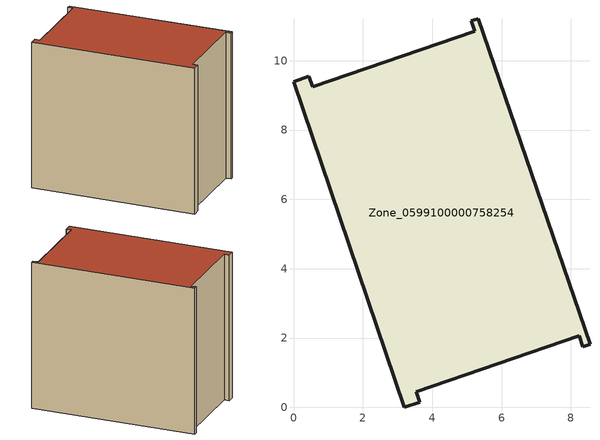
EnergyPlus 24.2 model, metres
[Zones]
Zone_0599100000758254
 floor ground (C_G): 8.55,1.82 8.35,1.75 8.24,2.06 3.54,0.45 3.64,0.15 3.19,0 0,9.39 0.44,9.55 0.55,9.24 5.23,10.84 5.12,11.15 5.33,11.21 z0
 wall outside (C_F): 3.64,0.15 3.54,0.45 8.24,2.06 8.35,1.75 8.55,1.82 5.33,11.21 5.12,11.15 5.23,10.84 0.55,9.24 0.44,9.55 0,9.39 3.19,0 3.64,0.15 z0:8.91
 roof outside (C_R): 8.55,1.82 5.33,11.21 5.12,11.15 5.23,10.84 0.55,9.24 0.44,9.55 0,9.39 3.19,0 3.64,0.15 3.54,0.45 8.24,2.06 8.35,1.75 z8.91
[BUILDING]
Pand.0599100000758254: North Axis=0; Terrain=City; Loads Convergence Tolerance Value=0.04; Temperature Convergence Tolerance Value=0.4; Solar Distribution=FullExterior; Maximum Number of Warmup Days=25; Minimum Number of Warmup Days=1
[Site:Location]
Rotterdam.The.Hague.AP_ZH_NLD Design_Conditions: Latitude=51.96; Longitude=4.45; Time Zone=1; Elevation=-4.5
[SITE:GROUNDTEMPERATURE:BUILDINGSURFACE]
18, 18, 18, 18, 18, 18, 18, 18, 18, 18, 18, 18
[MATERIAL] Thermal Absorptance=0.9; Solar Absorptance=0.7; Visible Absorptance=0.7
Name | Roughness | Thickness | Conductivity | Density | Specific Heat
G.TC.2006-2014 | MediumSmooth | 0.15 | 0.06 | 540 | 1210
F.TC.2006-2014 | Rough | 0.3 | 0.12 | 1920 | 840
R.TC.2006-2014 | MediumRough | 0.2 | 0.08 | 1500 | 1000
[CONSTRUCTION]
C_G: G.TC.2006-2014
C_F: F.TC.2006-2014
C_R: R.TC.2006-2014
[ZONE]
Zone_0599100000758254: Type=1; Multiplier=1; Ceiling Height=Autocalculate; Volume=Autocalculate; Floor Area=autocalculate; Part of Total Floor Area=Yes
[ZONEINFILTRATION:DESIGNFLOWRATE]
Infil_Zone_0599100000758254: Zone or ZoneList or Space or SpaceList=Zone_0599100000758254; Schedule=AlwaysOn; Design Flow Rate Calculation Method=Flow/Area; Flow Rate per Floor Area=0.0015; Constant Term Coefficient=1; Temperature Term Coefficient=0; Velocity Term Coefficient=0; Velocity Squared Term Coefficient=0
[HVACTEMPLATE:ZONE:IDEALLOADSAIRSYSTEM]
Zone_0599100000758254: Maximum Heating Supply Air Temperature=50; Minimum Cooling Supply Air Temperature=13; Maximum Heating Supply Air Humidity Ratio=0.0156; Minimum Cooling Supply Air Humidity Ratio=0.0077; Heating Limit=NoLimit; Cooling Limit=NoLimit; Dehumidification Control Type=ConstantSensibleHeatRatio; Cooling Sensible Heat Ratio=0.7; Dehumidification Setpoint=60; Humidification Control Type=None; Humidification Setpoint=30; Outdoor Air Method=None; Outdoor Air Flow Rate per Person=0.00944; Outdoor Air Flow Rate per Zone Floor Area=0; Outdoor Air Flow Rate per Zone=0; Demand Controlled Ventilation Type=None; Outdoor Air Economizer Type=NoEconomizer; Heat Recovery Type=None; Sensible Heat Recovery Effectiveness=0.7; Latent Heat Recovery Effectiveness=0.65
[ZONECONTROL:THERMOSTAT]
ThermostatControl_Zone_0599100000758254: Zone or ZoneList=Zone_0599100000758254; Control Type Schedule=DualSetpointControlType; Control 1=Thermostat_Zone_0599100000758254; Temperature Difference Between Cutout And Setpoint=0
[THERMOSTATSETPOINT:DUALSETPOINT]
Thermostat_Zone_0599100000758254: Heating Setpoint Temperature Schedule=HeatingSetpoint_Zone_0599100000758254; Cooling Setpoint Temperature Schedule=CoolingSetpoint_Zone_0599100000758254
[SCHEDULE:COMPACT]
HeatingSetpoint_Zone_0599100000758254: Through: 12/31, For: AllDays, Until: 24:00, 21
CoolingSetpoint_Zone_0599100000758254: Through: 12/31, For: AllDays, Until: 24:00, 24
DualSetpointControlType: Through: 12/31, For: AllDays, Until: 24:00, 4
AlwaysOn: Through: 12/31, For: AllDays, Until: 24:00, 1
